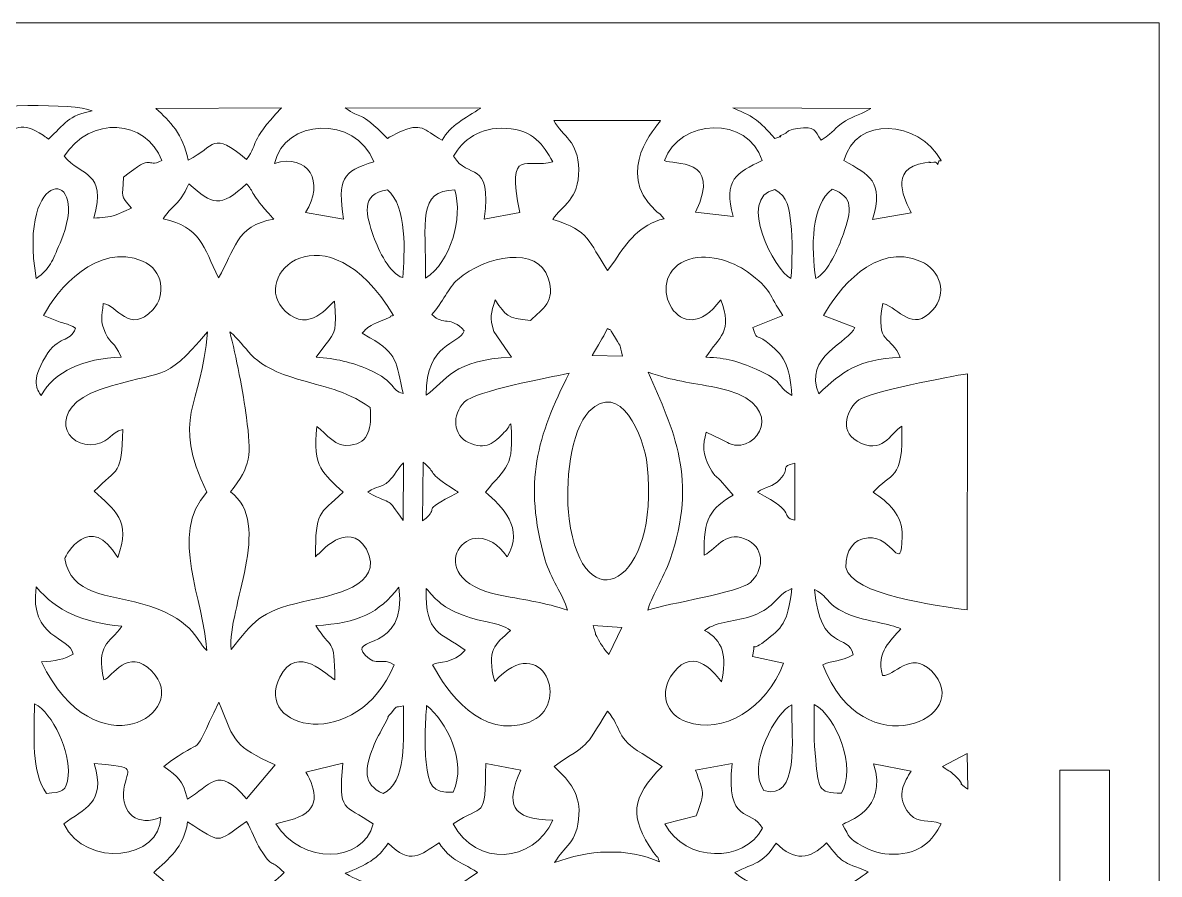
# Model space of a CAD drawing. Header units: millimetres. Extents: x -160 to 119, y -234 to 109.
# Drawn here: x -91.5 to -23, y -38.8 to 12.6 of the extents above; entities that cross this region are included whole.
import ezdxf

# ---------------------------------------------------------------- set-up
doc = ezdxf.new("R2010")
doc.units = ezdxf.units.MM
doc.header["$MEASUREMENT"] = 0
doc.layers.add('layer 1', color=7, linetype='Continuous')

msp = doc.modelspace()

# ---------------------------------------------------------------- linework, layer by layer
at = {"layer": 'layer 1', "color": 250, "lineweight": 20}
msp.add_open_spline([(-159.9592, 12.5532), (-159.9592, 12.5532), (-22.9592, 12.5532), (-22.9592, 12.5532), (-22.9592, 12.5532), (-22.9592, 12.5532), (-22.9592, -77.4468), (-22.9592, -77.4468), (-22.9592, -77.4468), (-22.9592, -77.4468), (-25.9592, -77.4468), (-25.9592, -77.4468), (-25.9592, -77.4468), (-25.9592, -77.4468), (-25.9592, -32.5468), (-25.9592, -32.5468), (-25.9592, -32.5468), (-25.9592, -32.5468), (-28.9592, -32.5468), (-28.9592, -32.5468), (-28.9592, -32.5468), (-28.9592, -32.5468), (-28.9592, -77.4468), (-28.9592, -77.4468), (-28.9592, -77.4468), (-28.9592, -77.4468), (-63.9592, -77.4468), (-63.9592, -77.4468), (-63.9592, -77.4468), (-63.9592, -77.4468), (-63.9592, -80.4468), (-63.9592, -80.4468), (-63.9592, -80.4468), (-63.9592, -80.4468), (-73.9592, -80.4468), (-73.9592, -80.4468), (-73.9592, -80.4468), (-73.9592, -80.4468), (-73.9592, -77.4468), (-73.9592, -77.4468), (-73.9592, -77.4468), (-73.9592, -77.4468), (-108.9592, -77.4468), (-108.9592, -77.4468), (-108.9592, -77.4468), (-108.9592, -77.4468), (-108.9592, -80.4468), (-108.9592, -80.4468), (-108.9592, -80.4468), (-108.9592, -80.4468), (-118.9592, -80.4468), (-118.9592, -80.4468), (-118.9592, -80.4468), (-118.9592, -80.4468), (-118.9592, -77.4468), (-118.9592, -77.4468), (-118.9592, -77.4468), (-118.9592, -77.4468), (-153.9592, -77.4468), (-153.9592, -77.4468), (-153.9592, -77.4468), (-153.9592, -77.4468), (-153.9592, -32.5468), (-153.9592, -32.5468), (-153.9592, -32.5468), (-153.9592, -32.5468), (-156.9592, -32.5468), (-156.9592, -32.5468), (-156.9592, -32.5468), (-156.9592, -32.5468), (-156.9592, -77.4468), (-156.9592, -77.4468), (-156.9592, -77.4468), (-156.9592, -77.4468), (-159.9592, -77.4468), (-159.9592, -77.4468), (-159.9592, -77.4468), (-159.9592, -77.4468), (-159.9592, 12.5532), (-159.9592, 12.5532)], degree=3, knots=[0, 0, 0, 0, 0.047619, 0.047619, 0.047619, 0.047619, 0.0952381, 0.0952381, 0.0952381, 0.0952381, 0.1428571, 0.1428571, 0.1428571, 0.1428571, 0.1904762, 0.1904762, 0.1904762, 0.1904762, 0.2380952, 0.2380952, 0.2380952, 0.2380952, 0.2857143, 0.2857143, 0.2857143, 0.2857143, 0.3333333, 0.3333333, 0.3333333, 0.3333333, 0.3809524, 0.3809524, 0.3809524, 0.3809524, 0.4285714, 0.4285714, 0.4285714, 0.4285714, 0.4761905, 0.4761905, 0.4761905, 0.4761905, 0.5238095, 0.5238095, 0.5238095, 0.5238095, 0.5714286, 0.5714286, 0.5714286, 0.5714286, 0.6190476, 0.6190476, 0.6190476, 0.6190476, 0.6666667, 0.6666667, 0.6666667, 0.6666667, 0.7142857, 0.7142857, 0.7142857, 0.7142857, 0.7619048, 0.7619048, 0.7619048, 0.7619048, 0.8095238, 0.8095238, 0.8095238, 0.8095238, 0.8571429, 0.8571429, 0.8571429, 0.8571429, 0.9047619, 0.9047619, 0.9047619, 0.9047619, 1, 1, 1, 1], dxfattribs=at)
at = {"layer": 'layer 1', "color": 7, "lineweight": 9}
for points, knots in [([(-93.1704, 5.4396), (-91.8755, 6.2775), (-91.6283, 6.6187), (-90.2846, 5.7659), (-90.2846, 5.7659), (-90.2375, 5.7361), (-90.1567, 5.6737), (-90.1198, 5.6487), (-90.1198, 5.6487), (-90.083, 5.6238), (-90.0146, 5.5646), (-89.9573, 5.5296), (-89.9573, 5.5296), (-89.0109, 6.43), (-88.739, 6.9848), (-87.3168, 7.2286), (-87.3168, 7.2286), (-88.4518, 7.7679), (-93.8072, 7.4933), (-95.5126, 7.4013), (-95.5126, 7.4013), (-94.2752, 6.3521), (-93.826, 7.073), (-93.1704, 5.4396)], [0, 0, 0, 0, 0.1428571, 0.1428571, 0.1428571, 0.1428571, 0.2857143, 0.2857143, 0.2857143, 0.2857143, 0.4285714, 0.4285714, 0.4285714, 0.4285714, 0.5714286, 0.5714286, 0.5714286, 0.5714286, 0.7142857, 0.7142857, 0.7142857, 0.7142857, 1, 1, 1, 1]), ([(-85.4243, 3.2306), (-83.5145, 4.7931), (-84.1529, 3.7287), (-83.1251, 4.2348), (-83.1251, 4.2348), (-84.068, 6.7576), (-87.4326, 6.9471), (-89.0151, 4.5016), (-89.0151, 4.5016), (-87.9985, 3.2752), (-86.4148, 3.6237), (-87.2225, 0.7683), (-87.2225, 0.7683), (-86.7351, 0.7956), (-86.3606, 0.8185), (-85.8676, 0.9555), (-85.8676, 0.9555), (-85.8676, 0.9555), (-84.9448, 1.3722), (-84.9448, 1.3722), (-84.9448, 1.3722), (-85.6488, 2.1831), (-85.4923, 1.9579), (-85.4243, 3.2306)], [0, 0, 0, 0, 0.1428571, 0.1428571, 0.1428571, 0.1428571, 0.2857143, 0.2857143, 0.2857143, 0.2857143, 0.4285714, 0.4285714, 0.4285714, 0.4285714, 0.5714286, 0.5714286, 0.5714286, 0.5714286, 0.7142857, 0.7142857, 0.7142857, 0.7142857, 1, 1, 1, 1]), ([(-81.5274, 4.2609), (-79.8751, 5.1093), (-80.1068, 6.0632), (-78.0095, 4.3039), (-78.0095, 4.3039), (-77.177, 5.4419), (-77.9943, 5.1962), (-75.8965, 7.419), (-75.8965, 7.419), (-75.8965, 7.419), (-83.4824, 7.3823), (-83.4824, 7.3823), (-83.4824, 7.3823), (-82.6274, 6.6177), (-81.8398, 5.8276), (-81.5274, 4.2609)], [0, 0, 0, 0, 0.2, 0.2, 0.2, 0.2, 0.4, 0.4, 0.4, 0.4, 0.6, 0.6, 0.6, 0.6, 1, 1, 1, 1]), ([(-76.3198, 4.0683), (-74.3037, 4.6903), (-73.2543, 2.9542), (-74.4522, 1.1019), (-74.4522, 1.1019), (-74.4522, 1.1019), (-72.159, 0.7113), (-72.159, 0.7113), (-72.159, 0.7113), (-72.5187, 3.133), (-72.2455, 3.5712), (-70.3336, 4.1661), (-70.3336, 4.1661), (-71.4558, 7.0108), (-75.7652, 6.7393), (-76.3198, 4.0683)], [0, 0, 0, 0, 0.2, 0.2, 0.2, 0.2, 0.4, 0.4, 0.4, 0.4, 0.6, 0.6, 0.6, 0.6, 1, 1, 1, 1]), ([(-69.5132, 5.5643), (-69.4526, 5.5894), (-69.3692, 5.7118), (-69.3418, 5.6609), (-69.3418, 5.6609), (-69.3418, 5.6609), (-68.8044, 5.9603), (-68.8044, 5.9603), (-68.8044, 5.9603), (-67.4148, 6.5571), (-67.3869, 6.1215), (-66.2188, 5.4702), (-66.2188, 5.4702), (-65.714, 6.3675), (-64.8186, 6.7842), (-63.8751, 7.4082), (-63.8751, 7.4082), (-63.8751, 7.4082), (-72.0694, 7.4235), (-72.0694, 7.4235), (-72.0694, 7.4235), (-71.0188, 6.6429), (-71.3222, 7.4134), (-69.5132, 5.5643)], [0, 0, 0, 0, 0.1428571, 0.1428571, 0.1428571, 0.1428571, 0.2857143, 0.2857143, 0.2857143, 0.2857143, 0.4285714, 0.4285714, 0.4285714, 0.4285714, 0.5714286, 0.5714286, 0.5714286, 0.5714286, 0.7142857, 0.7142857, 0.7142857, 0.7142857, 1, 1, 1, 1]), ([(-52.7921, 4.2348), (-52.3085, 3.9581), (-49.297, 4.4975), (-50.9299, 1.12), (-50.9299, 1.12), (-50.9299, 1.12), (-48.6624, 0.8603), (-48.6624, 0.8603), (-48.6624, 0.8603), (-49.2665, 3.0841), (-48.4597, 3.501), (-46.9176, 4.2348), (-46.9176, 4.2348), (-47.7196, 6.9799), (-51.9532, 6.7578), (-52.7921, 4.2348)], [0, 0, 0, 0, 0.2, 0.2, 0.2, 0.2, 0.4, 0.4, 0.4, 0.4, 0.6, 0.6, 0.6, 0.6, 1, 1, 1, 1]), ([(-46.1486, 5.5778), (-45.3191, 5.8175), (-46.2813, 5.5211), (-45.602, 5.8357), (-45.602, 5.8357), (-45.2264, 6.0096), (-45.5229, 6.0605), (-44.7793, 6.1671), (-44.7793, 6.1671), (-43.6687, 6.3265), (-43.7543, 6.0507), (-43.3527, 5.4736), (-43.3527, 5.4736), (-42.4402, 6.035), (-42.6888, 6.1468), (-41.8856, 6.6253), (-41.8856, 6.6253), (-41.4176, 6.9043), (-40.8234, 7.0841), (-40.3609, 7.3777), (-40.3609, 7.3777), (-40.3609, 7.3777), (-48.6716, 7.4202), (-48.6716, 7.4202), (-48.6716, 7.4202), (-47.1887, 6.7634), (-47.2019, 6.7018), (-46.1486, 5.5778)], [0, 0, 0, 0, 0.125, 0.125, 0.125, 0.125, 0.25, 0.25, 0.25, 0.25, 0.375, 0.375, 0.375, 0.375, 0.5, 0.5, 0.5, 0.5, 0.625, 0.625, 0.625, 0.625, 0.75, 0.75, 0.75, 0.75, 1, 1, 1, 1]), ([(-37.9265, 1.0829), (-38.2248, 1.7528), (-39.397, 3.7468), (-37.0921, 4.1029), (-37.0921, 4.1029), (-36.3462, 4.2182), (-37.2303, 4.059), (-36.5641, 4.1366), (-36.5641, 4.1366), (-36.2265, 4.1758), (-36.3974, 3.783), (-36.2535, 4.1949), (-36.2535, 4.1949), (-36.2344, 4.2493), (-36.1498, 4.2101), (-36.1048, 4.2348), (-36.1048, 4.2348), (-37.4992, 6.71), (-41.2897, 6.9409), (-41.9771, 4.2348), (-41.9771, 4.2348), (-40.4559, 3.3729), (-39.5435, 3.01), (-40.2556, 0.6825), (-40.2556, 0.6825), (-40.2556, 0.6825), (-37.9265, 1.0829), (-37.9265, 1.0829)], [0, 0, 0, 0, 0.125, 0.125, 0.125, 0.125, 0.25, 0.25, 0.25, 0.25, 0.375, 0.375, 0.375, 0.375, 0.5, 0.5, 0.5, 0.5, 0.625, 0.625, 0.625, 0.625, 0.75, 0.75, 0.75, 0.75, 1, 1, 1, 1]), ([(-65.5245, 4.5016), (-64.6636, 3.0078), (-63.2162, 4.4374), (-63.67, 0.7014), (-63.67, 0.7014), (-63.67, 0.7014), (-61.5282, 1.109), (-61.5282, 1.109), (-61.5282, 1.109), (-62.3952, 5.1806), (-61.0382, 3.6914), (-59.5462, 4.1692), (-59.5462, 4.1692), (-60.1264, 5.1861), (-60.6769, 6.076), (-62.3473, 6.1811), (-62.3473, 6.1811), (-63.9497, 6.2819), (-64.9634, 5.4686), (-65.5245, 4.5016)], [0, 0, 0, 0, 0.1666667, 0.1666667, 0.1666667, 0.1666667, 0.3333333, 0.3333333, 0.3333333, 0.3333333, 0.5, 0.5, 0.5, 0.5, 0.6666667, 0.6666667, 0.6666667, 0.6666667, 1, 1, 1, 1]), ([(-59.4844, 6.6478), (-58.9288, 5.6706), (-57.9939, 5.43), (-57.9739, 3.7029), (-57.9739, 3.7029), (-57.9525, 1.8585), (-58.9853, 1.5354), (-59.5462, 0.6899), (-59.5462, 0.6899), (-57.2477, -0.0319), (-57.4296, -0.6022), (-56.2379, -2.3967), (-56.2379, -2.3967), (-56.2379, -2.3967), (-55.8011, -1.8053), (-55.8011, -1.8053), (-55.8011, -1.8053), (-55.0275, -0.6438), (-54.3245, 0.3506), (-52.8239, 0.7308), (-52.8239, 0.7308), (-53.2562, 1.2636), (-52.9923, 0.8829), (-53.3744, 1.2516), (-53.3744, 1.2516), (-55.8475, 3.6374), (-53.2692, 6.2451), (-53.04, 6.6629), (-53.04, 6.6629), (-53.04, 6.6629), (-59.4844, 6.6478), (-59.4844, 6.6478)], [0, 0, 0, 0, 0.1111111, 0.1111111, 0.1111111, 0.1111111, 0.2222222, 0.2222222, 0.2222222, 0.2222222, 0.3333333, 0.3333333, 0.3333333, 0.3333333, 0.4444444, 0.4444444, 0.4444444, 0.4444444, 0.5555556, 0.5555556, 0.5555556, 0.5555556, 0.6666667, 0.6666667, 0.6666667, 0.6666667, 0.7777778, 0.7777778, 0.7777778, 0.7777778, 1, 1, 1, 1]), ([(-90.6961, -2.8783), (-89.8399, -2.2436), (-89.7504, -1.8686), (-89.2602, -0.7377), (-89.2602, -0.7377), (-87.2583, 3.8804), (-91.8749, 3.9969), (-90.6961, -2.8783)], [0, 0, 0, 0, 0.3333333, 0.3333333, 0.3333333, 0.3333333, 1, 1, 1, 1]), ([(-79.7034, -2.8349), (-78.7165, -1.2219), (-78.6837, 0.3476), (-76.3719, 0.693), (-76.3719, 0.693), (-76.4112, 0.7528), (-76.4802, 0.8193), (-76.5124, 0.855), (-76.5124, 0.855), (-77.7875, 2.2657), (-77.5565, 2.3406), (-78.0095, 2.8406), (-78.0095, 2.8406), (-79.6135, 1.3589), (-80.0611, 1.5508), (-81.4933, 2.8382), (-81.4933, 2.8382), (-82.1562, 1.4124), (-82.3265, 1.7471), (-83.0396, 0.7294), (-83.0396, 0.7294), (-80.7636, 0.2254), (-80.6222, -0.9404), (-79.7034, -2.8349)], [0, 0, 0, 0, 0.1428571, 0.1428571, 0.1428571, 0.1428571, 0.2857143, 0.2857143, 0.2857143, 0.2857143, 0.4285714, 0.4285714, 0.4285714, 0.4285714, 0.5714286, 0.5714286, 0.5714286, 0.5714286, 0.7142857, 0.7142857, 0.7142857, 0.7142857, 1, 1, 1, 1]), ([(-70.3474, -0.3343), (-70.0389, -1.2224), (-69.3816, -2.5825), (-68.5921, -2.8262), (-68.5921, -2.8262), (-68.4642, -1.3749), (-68.3231, 1.4849), (-69.5132, 2.4703), (-69.5132, 2.4703), (-71.1901, 2.2169), (-70.7874, 0.9326), (-70.3474, -0.3343)], [0, 0, 0, 0, 0.25, 0.25, 0.25, 0.25, 0.5, 0.5, 0.5, 0.5, 1, 1, 1, 1]), ([(-67.2159, -2.8492), (-65.6776, -1.9087), (-64.9625, 0.7994), (-65.4436, 2.4633), (-65.4436, 2.4633), (-67.7178, 2.4456), (-67.1849, 0.5549), (-67.2159, -2.8492)], [0, 0, 0, 0, 0.3333333, 0.3333333, 0.3333333, 0.3333333, 1, 1, 1, 1]), ([(-46.1486, 2.4979), (-48.4518, 1.995), (-46.1734, -2.3941), (-45.1735, -2.8804), (-45.1735, -2.8804), (-45.1089, -1.9563), (-45.066, -0.4651), (-45.1746, 0.438), (-45.1746, 0.438), (-45.2881, 1.3825), (-45.3405, 2.0194), (-46.1486, 2.4979)], [0, 0, 0, 0, 0.25, 0.25, 0.25, 0.25, 0.5, 0.5, 0.5, 0.5, 1, 1, 1, 1]), ([(-43.6775, -2.8797), (-42.9155, -2.4652), (-42.3119, -1.0475), (-42.015, -0.1797), (-42.015, -0.1797), (-41.5367, 1.2172), (-41.3587, 2.0637), (-42.6969, 2.5114), (-42.6969, 2.5114), (-43.9455, 1.5871), (-43.9721, -1.0552), (-43.6775, -2.8797)], [0, 0, 0, 0, 0.25, 0.25, 0.25, 0.25, 0.5, 0.5, 0.5, 0.5, 1, 1, 1, 1]), ([(-70.6487, -8.3743), (-68.9103, -9.1461), (-69.3493, -9.6365), (-68.5669, -9.8114), (-68.5669, -9.8114), (-68.9876, -7.9207), (-68.8929, -7.4202), (-70.5715, -6.4497), (-70.5715, -6.4497), (-70.5715, -6.4497), (-71.0407, -6.169), (-71.0407, -6.169), (-71.0407, -6.169), (-70.6803, -5.8108), (-70.746, -5.8223), (-70.1676, -5.5505), (-70.1676, -5.5505), (-70.1676, -5.5505), (-69.3584, -5.2038), (-69.3584, -5.2038), (-69.3584, -5.2038), (-69.3217, -5.1096), (-69.2119, -5.1476), (-69.1491, -5.1019), (-69.1491, -5.1019), (-73.225, 1.6692), (-77.9857, -2.7434), (-75.6527, -4.8747), (-75.6527, -4.8747), (-74.2059, -6.1965), (-73.0639, -4.4853), (-72.7059, -4.2434), (-72.7059, -4.2434), (-72.6057, -6.0261), (-72.5855, -6.0128), (-73.2795, -6.9265), (-73.2795, -6.9265), (-73.2795, -6.9265), (-73.8104, -7.617), (-73.8104, -7.617), (-73.8104, -7.617), (-72.6486, -7.7079), (-71.6896, -7.9123), (-70.6487, -8.3743)], [0, 0, 0, 0, 0.0833333, 0.0833333, 0.0833333, 0.0833333, 0.1666667, 0.1666667, 0.1666667, 0.1666667, 0.25, 0.25, 0.25, 0.25, 0.3333333, 0.3333333, 0.3333333, 0.3333333, 0.4166667, 0.4166667, 0.4166667, 0.4166667, 0.5, 0.5, 0.5, 0.5, 0.5833333, 0.5833333, 0.5833333, 0.5833333, 0.6666667, 0.6666667, 0.6666667, 0.6666667, 0.75, 0.75, 0.75, 0.75, 0.8333333, 0.8333333, 0.8333333, 0.8333333, 1, 1, 1, 1]), ([(-86.6542, -4.3925), (-85.8131, -4.4683), (-85.0681, -6.2825), (-83.6601, -4.7591), (-83.6601, -4.7591), (-82.8553, -3.8883), (-83.0234, -2.3607), (-84.2907, -1.8229), (-84.2907, -1.8229), (-87.0196, -0.6651), (-89.4502, -3.5678), (-90.2518, -5.1019), (-90.2518, -5.1019), (-90.2518, -5.1019), (-89.2558, -5.5049), (-89.2558, -5.5049), (-89.2558, -5.5049), (-88.7691, -5.6713), (-88.8614, -5.5677), (-88.3187, -5.8655), (-88.3187, -5.8655), (-88.6855, -6.8082), (-89.3477, -6.2693), (-90.138, -7.5938), (-90.138, -7.5938), (-91.0478, -9.1184), (-90.6416, -9.559), (-90.4079, -9.9301), (-90.4079, -9.9301), (-89.5973, -8.4957), (-87.849, -7.6812), (-85.5735, -7.6281), (-85.5735, -7.6281), (-86.045, -6.5477), (-86.1505, -6.9619), (-86.5136, -6.1742), (-86.5136, -6.1742), (-86.8662, -5.4096), (-86.7347, -5.2129), (-86.6542, -4.3925)], [0, 0, 0, 0, 0.0909091, 0.0909091, 0.0909091, 0.0909091, 0.1818182, 0.1818182, 0.1818182, 0.1818182, 0.2727273, 0.2727273, 0.2727273, 0.2727273, 0.3636364, 0.3636364, 0.3636364, 0.3636364, 0.4545455, 0.4545455, 0.4545455, 0.4545455, 0.5454545, 0.5454545, 0.5454545, 0.5454545, 0.6363636, 0.6363636, 0.6363636, 0.6363636, 0.7272727, 0.7272727, 0.7272727, 0.7272727, 0.8181818, 0.8181818, 0.8181818, 0.8181818, 1, 1, 1, 1]), ([(-39.6289, -4.378), (-38.607, -4.7001), (-37.8774, -6.1444), (-36.6287, -4.7895), (-36.6287, -4.7895), (-35.7103, -3.7931), (-36.1716, -2.3617), (-37.3323, -1.8502), (-37.3323, -1.8502), (-40.1113, -0.6257), (-42.3807, -3.6293), (-43.2026, -5.1019), (-43.2026, -5.1019), (-43.2026, -5.1019), (-41.3155, -5.8402), (-41.3155, -5.8402), (-41.3155, -5.8402), (-41.6218, -6.6869), (-44.4708, -7.5922), (-43.4935, -9.8288), (-43.4935, -9.8288), (-42.0509, -8.4748), (-41.1627, -7.7578), (-38.5811, -7.6367), (-38.5811, -7.6367), (-39.074, -6.2933), (-40.1224, -6.9262), (-39.6289, -4.378)], [0, 0, 0, 0, 0.125, 0.125, 0.125, 0.125, 0.25, 0.25, 0.25, 0.25, 0.375, 0.375, 0.375, 0.375, 0.5, 0.5, 0.5, 0.5, 0.625, 0.625, 0.625, 0.625, 0.75, 0.75, 0.75, 0.75, 1, 1, 1, 1]), ([(-63.0954, -6.0737), (-63.3517, -5.1878), (-63.2776, -5.0064), (-63.0092, -4.1632), (-63.0092, -4.1632), (-62.3415, -5.1622), (-62.3508, -5.2415), (-60.883, -5.4066), (-60.883, -5.4066), (-60.1601, -4.6789), (-59.3478, -4.3099), (-59.8146, -2.849), (-59.8146, -2.849), (-60.4347, -0.9085), (-63.5651, -1.4715), (-65.2848, -2.9486), (-65.2848, -2.9486), (-65.8302, -3.4169), (-66.1734, -4.3067), (-66.8264, -5.0569), (-66.8264, -5.0569), (-66.1121, -5.754), (-65.7241, -5.1027), (-64.8788, -6.0376), (-64.8788, -6.0376), (-65.2201, -6.9092), (-67.1583, -6.687), (-67.1841, -9.9176), (-67.1841, -9.9176), (-65.9611, -9.0276), (-65.5693, -7.7769), (-62.0355, -7.6197), (-62.0355, -7.6197), (-62.0355, -7.6197), (-63.0954, -6.0737), (-63.0954, -6.0737)], [0, 0, 0, 0, 0.1, 0.1, 0.1, 0.1, 0.2, 0.2, 0.2, 0.2, 0.3, 0.3, 0.3, 0.3, 0.4, 0.4, 0.4, 0.4, 0.5, 0.5, 0.5, 0.5, 0.6, 0.6, 0.6, 0.6, 0.7, 0.7, 0.7, 0.7, 0.8, 0.8, 0.8, 0.8, 1, 1, 1, 1]), ([(-45.6597, -5.1019), (-46.543, -3.8549), (-46.2994, -3.5529), (-47.7905, -2.4802), (-47.7905, -2.4802), (-48.7142, -1.8155), (-50.3234, -1.279), (-51.5603, -1.8112), (-51.5603, -1.8112), (-54.1751, -2.9364), (-51.8108, -7.5061), (-49.4116, -4.1608), (-49.4116, -4.1608), (-48.642, -6.0825), (-49.505, -6.3799), (-50.301, -7.6281), (-50.301, -7.6281), (-49.0347, -7.6623), (-48.3718, -7.8792), (-47.2672, -8.354), (-47.2672, -8.354), (-45.6018, -9.0699), (-46.1485, -9.2656), (-45.1183, -9.9436), (-45.1183, -9.9436), (-45.2382, -8.0744), (-45.6182, -7.4667), (-46.6618, -6.6836), (-46.6618, -6.6836), (-47.3147, -6.1937), (-47.2417, -6.6195), (-47.4716, -5.8308), (-47.4716, -5.8308), (-47.4716, -5.8308), (-45.6597, -5.1019), (-45.6597, -5.1019)], [0, 0, 0, 0, 0.1, 0.1, 0.1, 0.1, 0.2, 0.2, 0.2, 0.2, 0.3, 0.3, 0.3, 0.3, 0.4, 0.4, 0.4, 0.4, 0.5, 0.5, 0.5, 0.5, 0.6, 0.6, 0.6, 0.6, 0.7, 0.7, 0.7, 0.7, 0.8, 0.8, 0.8, 0.8, 1, 1, 1, 1]), ([(-80.4115, -15.7725), (-82.597, -11.1913), (-80.7228, -10.6904), (-80.3731, -6.1013), (-80.3731, -6.1013), (-83.1393, -9.3797), (-82.9254, -8.2506), (-86.8387, -9.577), (-86.8387, -9.577), (-90.1078, -10.685), (-88.9943, -13.2448), (-87.093, -12.8646), (-87.093, -12.8646), (-86.1676, -12.6796), (-86.2786, -12.1868), (-85.4768, -11.9837), (-85.4768, -11.9837), (-85.5391, -14.7696), (-85.7682, -14.2592), (-87.1966, -15.7111), (-87.1966, -15.7111), (-86.0063, -16.7946), (-84.9267, -17.5063), (-85.7827, -19.7108), (-85.7827, -19.7108), (-87.4231, -16.891), (-88.9357, -19.5802), (-88.9709, -19.7741), (-88.9709, -19.7741), (-88.6355, -21.9652), (-86.2597, -21.9692), (-84.4167, -22.4793), (-84.4167, -22.4793), (-81.1985, -23.3701), (-81.1312, -24.6302), (-80.4115, -25.323), (-80.4115, -25.323), (-80.5422, -22.3535), (-82.7347, -18.3079), (-80.4115, -15.7725)], [0, 0, 0, 0, 0.0909091, 0.0909091, 0.0909091, 0.0909091, 0.1818182, 0.1818182, 0.1818182, 0.1818182, 0.2727273, 0.2727273, 0.2727273, 0.2727273, 0.3636364, 0.3636364, 0.3636364, 0.3636364, 0.4545455, 0.4545455, 0.4545455, 0.4545455, 0.5454545, 0.5454545, 0.5454545, 0.5454545, 0.6363636, 0.6363636, 0.6363636, 0.6363636, 0.7272727, 0.7272727, 0.7272727, 0.7272727, 0.8181818, 0.8181818, 0.8181818, 0.8181818, 1, 1, 1, 1]), ([(-79.0256, -6.0899), (-78.6407, -7.5281), (-78.2136, -9.777), (-78.0179, -11.2649), (-78.0179, -11.2649), (-77.7196, -13.5329), (-77.7226, -14.1843), (-78.9845, -15.7486), (-78.9845, -15.7486), (-76.3728, -17.6501), (-79.1688, -22.7593), (-78.9472, -25.2512), (-78.9472, -25.2512), (-77.5533, -23.5656), (-77.2956, -22.9996), (-74.6334, -22.3823), (-74.6334, -22.3823), (-72.8963, -21.9796), (-69.6317, -21.4597), (-70.7738, -19.2083), (-70.7738, -19.2083), (-71.8923, -17.3553), (-73.6568, -19.5324), (-73.6756, -19.5016), (-73.6756, -19.5016), (-73.7079, -19.4487), (-73.794, -19.6126), (-73.8587, -19.6613), (-73.8587, -19.6613), (-73.8372, -16.8763), (-73.6747, -17.1666), (-72.1894, -15.7725), (-72.1894, -15.7725), (-73.3519, -14.6321), (-74.0633, -14.307), (-73.7676, -11.7996), (-73.7676, -11.7996), (-73.1557, -12.2703), (-72.662, -13.0784), (-71.7478, -12.9404), (-71.7478, -12.9404), (-70.5979, -12.7669), (-70.4693, -11.8809), (-70.5504, -10.6624), (-70.5504, -10.6624), (-72.2505, -9.502), (-73.0745, -9.5431), (-75.336, -8.8181), (-75.336, -8.8181), (-77.9085, -7.9932), (-77.9032, -6.9815), (-79.0256, -6.0899)], [0, 0, 0, 0, 0.0714286, 0.0714286, 0.0714286, 0.0714286, 0.1428571, 0.1428571, 0.1428571, 0.1428571, 0.2142857, 0.2142857, 0.2142857, 0.2142857, 0.2857143, 0.2857143, 0.2857143, 0.2857143, 0.3571429, 0.3571429, 0.3571429, 0.3571429, 0.4285714, 0.4285714, 0.4285714, 0.4285714, 0.5, 0.5, 0.5, 0.5, 0.5714286, 0.5714286, 0.5714286, 0.5714286, 0.6428571, 0.6428571, 0.6428571, 0.6428571, 0.7142857, 0.7142857, 0.7142857, 0.7142857, 0.7857143, 0.7857143, 0.7857143, 0.7857143, 0.8571429, 0.8571429, 0.8571429, 0.8571429, 1, 1, 1, 1]), ([(-55.3274, -7.5632), (-55.5633, -6.7256), (-55.3482, -7.1792), (-55.7594, -6.47), (-55.7594, -6.47), (-56.2514, -5.6211), (-56.0109, -6.1217), (-56.2379, -5.8852), (-56.2379, -5.8852), (-56.562, -6.5659), (-56.7903, -6.8462), (-57.1556, -7.5149), (-57.1556, -7.5149), (-57.1556, -7.5149), (-55.3274, -7.5632), (-55.3274, -7.5632)], [0, 0, 0, 0, 0.2, 0.2, 0.2, 0.2, 0.4, 0.4, 0.4, 0.4, 0.6, 0.6, 0.6, 0.6, 1, 1, 1, 1]), ([(-58.653, -22.8756), (-58.9022, -21.9428), (-59.6995, -20.9421), (-60.0042, -19.8633), (-60.0042, -19.8633), (-61.3436, -15.1209), (-60.4617, -12.4039), (-58.558, -8.5959), (-58.558, -8.5959), (-59.8515, -8.8619), (-64.188, -9.6665), (-64.8638, -10.3255), (-64.8638, -10.3255), (-65.6565, -11.0987), (-65.5531, -12.3582), (-64.6223, -12.772), (-64.6223, -12.772), (-63.575, -13.2376), (-63.0558, -12.8048), (-62.4691, -12.1508), (-62.4691, -12.1508), (-62.4425, -12.1211), (-62.2285, -11.9385), (-62.2008, -11.8161), (-62.2008, -11.8161), (-62.178, -11.7152), (-62.1162, -11.6961), (-62.0649, -11.6441), (-62.0649, -11.6441), (-61.8608, -14.2785), (-62.3424, -14.2054), (-63.6064, -15.7725), (-63.6064, -15.7725), (-62.5982, -16.6065), (-61.2345, -17.9649), (-62.2979, -19.6741), (-62.2979, -19.6741), (-64.4749, -16.4682), (-67.8472, -20.9981), (-62.7212, -21.9795), (-62.7212, -21.9795), (-60.9802, -22.3129), (-60.0674, -22.4272), (-58.653, -22.8756)], [0, 0, 0, 0, 0.0833333, 0.0833333, 0.0833333, 0.0833333, 0.1666667, 0.1666667, 0.1666667, 0.1666667, 0.25, 0.25, 0.25, 0.25, 0.3333333, 0.3333333, 0.3333333, 0.3333333, 0.4166667, 0.4166667, 0.4166667, 0.4166667, 0.5, 0.5, 0.5, 0.5, 0.5833333, 0.5833333, 0.5833333, 0.5833333, 0.6666667, 0.6666667, 0.6666667, 0.6666667, 0.75, 0.75, 0.75, 0.75, 0.8333333, 0.8333333, 0.8333333, 0.8333333, 1, 1, 1, 1]), ([(-53.7969, -8.531), (-52.236, -12.0213), (-50.7855, -15.0241), (-52.4654, -19.8343), (-52.4654, -19.8343), (-52.8461, -20.9246), (-53.6687, -22.2175), (-53.8048, -22.8773), (-53.8048, -22.8773), (-52.5802, -22.4733), (-48.3021, -21.8237), (-47.6229, -21.2157), (-47.6229, -21.2157), (-46.8571, -20.5302), (-46.7117, -19.243), (-47.7371, -18.6889), (-47.7371, -18.6889), (-49.0565, -17.9757), (-49.5612, -19.1149), (-50.406, -19.5746), (-50.406, -19.5746), (-50.4905, -17.3438), (-49.9993, -16.7395), (-48.67, -15.9411), (-48.67, -15.9411), (-48.67, -15.9411), (-49.4325, -15.0681), (-49.4325, -15.0681), (-49.4325, -15.0681), (-49.8074, -14.6718), (-49.7272, -14.9025), (-50.0467, -14.3219), (-50.0467, -14.3219), (-50.5111, -13.4782), (-50.498, -12.9061), (-50.2825, -12.1527), (-50.2825, -12.1527), (-50.2825, -12.1527), (-49.3573, -12.5909), (-49.3573, -12.5909), (-49.3573, -12.5909), (-49.0413, -12.761), (-48.7419, -12.9204), (-48.4817, -12.9388), (-48.4817, -12.9388), (-46.9066, -13.05), (-45.5307, -10.2526), (-49.6788, -9.4526), (-49.6788, -9.4526), (-51.3434, -9.1315), (-52.1807, -9.0782), (-53.7969, -8.531)], [0, 0, 0, 0, 0.0714286, 0.0714286, 0.0714286, 0.0714286, 0.1428571, 0.1428571, 0.1428571, 0.1428571, 0.2142857, 0.2142857, 0.2142857, 0.2142857, 0.2857143, 0.2857143, 0.2857143, 0.2857143, 0.3571429, 0.3571429, 0.3571429, 0.3571429, 0.4285714, 0.4285714, 0.4285714, 0.4285714, 0.5, 0.5, 0.5, 0.5, 0.5714286, 0.5714286, 0.5714286, 0.5714286, 0.6428571, 0.6428571, 0.6428571, 0.6428571, 0.7142857, 0.7142857, 0.7142857, 0.7142857, 0.7857143, 0.7857143, 0.7857143, 0.7857143, 0.8571429, 0.8571429, 0.8571429, 0.8571429, 1, 1, 1, 1]), ([(-34.519, -8.623), (-35.5811, -8.7789), (-40.446, -9.7286), (-41.0822, -10.2036), (-41.0822, -10.2036), (-41.7538, -10.705), (-42.3243, -12.0281), (-41.1889, -12.6887), (-41.1889, -12.6887), (-39.6848, -13.5639), (-39.1933, -12.2346), (-38.4965, -11.7909), (-38.4965, -11.7909), (-38.3561, -15.1614), (-39.1801, -14.5559), (-40.2126, -15.7725), (-40.2126, -15.7725), (-39.3172, -16.3672), (-38.4271, -17.1308), (-38.4645, -18.4497), (-38.4645, -18.4497), (-38.532, -20.8212), (-39.0055, -18.3778), (-40.5227, -18.5214), (-40.5227, -18.5214), (-41.4447, -18.6086), (-41.8457, -19.2768), (-41.8633, -20.3076), (-41.8633, -20.3076), (-41.5487, -21.9681), (-36.2401, -22.6274), (-34.5416, -22.8681), (-34.5416, -22.8681), (-34.5416, -22.8681), (-34.519, -8.623), (-34.519, -8.623)], [0, 0, 0, 0, 0.1, 0.1, 0.1, 0.1, 0.2, 0.2, 0.2, 0.2, 0.3, 0.3, 0.3, 0.3, 0.4, 0.4, 0.4, 0.4, 0.5, 0.5, 0.5, 0.5, 0.6, 0.6, 0.6, 0.6, 0.7, 0.7, 0.7, 0.7, 0.8, 0.8, 0.8, 0.8, 1, 1, 1, 1]), ([(-58.553, -17.3731), (-57.7103, -23.7773), (-53.062, -21.2724), (-53.8422, -14.1593), (-53.8422, -14.1593), (-54.0412, -12.3456), (-55.4729, -8.9739), (-57.3587, -10.8997), (-57.3587, -10.8997), (-58.4437, -12.0077), (-58.8317, -15.2551), (-58.553, -17.3731)], [0, 0, 0, 0, 0.25, 0.25, 0.25, 0.25, 0.5, 0.5, 0.5, 0.5, 1, 1, 1, 1]), ([(-70.6973, -15.7725), (-69.0333, -16.6703), (-69.6632, -15.9342), (-68.5594, -17.4759), (-68.5594, -17.4759), (-68.5594, -17.4759), (-68.5504, -14.0048), (-68.5504, -14.0048), (-68.5504, -14.0048), (-68.8299, -14.2551), (-69.1386, -14.8253), (-69.4034, -15.0774), (-69.4034, -15.0774), (-69.9822, -15.6282), (-70.0756, -15.2965), (-70.6973, -15.7725)], [0, 0, 0, 0, 0.2, 0.2, 0.2, 0.2, 0.4, 0.4, 0.4, 0.4, 0.6, 0.6, 0.6, 0.6, 1, 1, 1, 1]), ([(-67.3892, -17.496), (-66.1272, -16.5009), (-67.8402, -17.1123), (-65.2345, -15.7725), (-65.2345, -15.7725), (-65.2896, -15.7329), (-65.3673, -15.6835), (-65.404, -15.6602), (-65.404, -15.6602), (-67.2744, -14.4786), (-66.462, -14.6775), (-67.3678, -13.9592), (-67.3678, -13.9592), (-67.3678, -13.9592), (-67.3892, -17.496), (-67.3892, -17.496)], [0, 0, 0, 0, 0.2, 0.2, 0.2, 0.2, 0.4, 0.4, 0.4, 0.4, 0.6, 0.6, 0.6, 0.6, 1, 1, 1, 1]), ([(-47.1998, -15.7725), (-44.6677, -17.0887), (-45.9098, -17.1896), (-44.9476, -17.4653), (-44.9476, -17.4653), (-44.9476, -17.4653), (-44.9422, -14.0269), (-44.9422, -14.0269), (-44.9422, -14.0269), (-45.8925, -14.2312), (-45.1637, -14.2734), (-45.8463, -15.0043), (-45.8463, -15.0043), (-46.2821, -15.4708), (-46.6815, -15.4088), (-47.1998, -15.7725)], [0, 0, 0, 0, 0.2, 0.2, 0.2, 0.2, 0.4, 0.4, 0.4, 0.4, 0.6, 0.6, 0.6, 0.6, 1, 1, 1, 1]), ([(-86.6189, -27.0904), (-87.0773, -24.912), (-86.3341, -24.9446), (-85.5235, -23.8557), (-85.5235, -23.8557), (-87.9664, -23.5957), (-89.407, -22.9738), (-90.6976, -21.4843), (-90.6976, -21.4843), (-91.1295, -24.6202), (-88.6305, -24.4762), (-88.471, -25.5363), (-88.471, -25.5363), (-88.9944, -25.8588), (-89.5539, -25.9497), (-90.3868, -26.0054), (-90.3868, -26.0054), (-87.1037, -32.74), (-81.2582, -29.0594), (-83.7217, -26.5662), (-83.7217, -26.5662), (-85.1897, -25.0805), (-86.0926, -26.9254), (-86.6189, -27.0904)], [0, 0, 0, 0, 0.1428571, 0.1428571, 0.1428571, 0.1428571, 0.2857143, 0.2857143, 0.2857143, 0.2857143, 0.4285714, 0.4285714, 0.4285714, 0.4285714, 0.5714286, 0.5714286, 0.5714286, 0.5714286, 0.7142857, 0.7142857, 0.7142857, 0.7142857, 1, 1, 1, 1]), ([(-69.1085, -26.1764), (-69.8369, -25.7074), (-70.171, -26.3089), (-70.8314, -25.6241), (-70.8314, -25.6241), (-72.0019, -24.4103), (-68.272, -25.519), (-68.8266, -21.4975), (-68.8266, -21.4975), (-70.0411, -23.0441), (-71.2433, -23.6831), (-73.8342, -23.8126), (-73.8342, -23.8126), (-72.9125, -25.3276), (-72.693, -24.428), (-72.69, -27.0846), (-72.69, -27.0846), (-73.0879, -26.8892), (-74.9568, -24.8449), (-76.0039, -26.9232), (-76.0039, -26.9232), (-77.6206, -30.1323), (-71.3324, -31.5246), (-69.1085, -26.1764)], [0, 0, 0, 0, 0.1428571, 0.1428571, 0.1428571, 0.1428571, 0.2857143, 0.2857143, 0.2857143, 0.2857143, 0.4285714, 0.4285714, 0.4285714, 0.4285714, 0.5714286, 0.5714286, 0.5714286, 0.5714286, 0.7142857, 0.7142857, 0.7142857, 0.7142857, 1, 1, 1, 1]), ([(-64.9494, -23.1905), (-66.4255, -22.6119), (-66.6021, -22.1634), (-67.1844, -21.5751), (-67.1844, -21.5751), (-67.2419, -24.4157), (-66.277, -24.1974), (-64.8225, -25.3081), (-64.8225, -25.3081), (-65.5421, -26.138), (-66.4205, -25.9637), (-66.7939, -26.1764), (-66.7939, -26.1764), (-65.9504, -27.7838), (-63.8465, -30.6979), (-60.9926, -29.6524), (-60.9926, -29.6524), (-58.3588, -28.6876), (-60.133, -24.02), (-63.0454, -27.1797), (-63.0454, -27.1797), (-63.5522, -25.3043), (-63.0211, -24.9477), (-62.0942, -24.1189), (-62.0942, -24.1189), (-62.826, -23.5555), (-63.6994, -23.6805), (-64.9494, -23.1905)], [0, 0, 0, 0, 0.125, 0.125, 0.125, 0.125, 0.25, 0.25, 0.25, 0.25, 0.375, 0.375, 0.375, 0.375, 0.5, 0.5, 0.5, 0.5, 0.625, 0.625, 0.625, 0.625, 0.75, 0.75, 0.75, 0.75, 1, 1, 1, 1]), ([(-47.502, -25.6866), (-47.2092, -24.4962), (-47.7725, -25.5664), (-46.7545, -24.7609), (-46.7545, -24.7609), (-45.7404, -23.9587), (-45.3531, -23.703), (-45.1242, -21.5866), (-45.1242, -21.5866), (-46.1998, -22.0448), (-46.0046, -22.6741), (-47.4921, -23.2214), (-47.4921, -23.2214), (-48.4783, -23.5843), (-49.6016, -23.5324), (-50.3884, -24.1047), (-50.3884, -24.1047), (-49.2453, -24.7078), (-49.0355, -25.6719), (-49.3616, -27.2101), (-49.3616, -27.2101), (-49.6743, -26.845), (-50.9583, -24.9477), (-52.2786, -26.6786), (-52.2786, -26.6786), (-53.1862, -27.8684), (-52.7, -29.1911), (-51.4603, -29.6311), (-51.4603, -29.6311), (-49.3108, -30.3943), (-46.6622, -28.8427), (-45.6198, -26.0928), (-45.6198, -26.0928), (-45.6198, -26.0928), (-47.502, -25.6866), (-47.502, -25.6866)], [0, 0, 0, 0, 0.1, 0.1, 0.1, 0.1, 0.2, 0.2, 0.2, 0.2, 0.3, 0.3, 0.3, 0.3, 0.4, 0.4, 0.4, 0.4, 0.5, 0.5, 0.5, 0.5, 0.6, 0.6, 0.6, 0.6, 0.7, 0.7, 0.7, 0.7, 0.8, 0.8, 0.8, 0.8, 1, 1, 1, 1]), ([(-41.5757, -23.1822), (-43.2044, -22.5246), (-42.6989, -22.2016), (-43.7507, -21.6362), (-43.7507, -21.6362), (-43.396, -25.5002), (-41.6943, -24.2076), (-41.4233, -25.5804), (-41.4233, -25.5804), (-42.2186, -26.0074), (-42.6309, -25.9059), (-43.2566, -26.1764), (-43.2566, -26.1764), (-40.8422, -32.5198), (-33.9418, -29.3283), (-36.7052, -26.5492), (-36.7052, -26.5492), (-37.9841, -25.263), (-38.9676, -26.9317), (-39.6535, -26.8217), (-39.6535, -26.8217), (-40.0676, -25.3388), (-39.1186, -24.7432), (-38.5545, -24.01), (-38.5545, -24.01), (-39.151, -23.7087), (-40.6763, -23.5452), (-41.5757, -23.1822)], [0, 0, 0, 0, 0.125, 0.125, 0.125, 0.125, 0.25, 0.25, 0.25, 0.25, 0.375, 0.375, 0.375, 0.375, 0.5, 0.5, 0.5, 0.5, 0.625, 0.625, 0.625, 0.625, 0.75, 0.75, 0.75, 0.75, 1, 1, 1, 1]), ([(-57.109, -23.8182), (-56.7894, -24.6859), (-57.1819, -23.968), (-56.7055, -24.809), (-56.7055, -24.809), (-56.6026, -24.9908), (-56.3198, -25.404), (-56.1662, -25.5529), (-56.1662, -25.5529), (-56.1662, -25.5529), (-55.385, -23.9259), (-55.385, -23.9259), (-55.385, -23.9259), (-55.385, -23.9259), (-57.109, -23.8182), (-57.109, -23.8182)], [0, 0, 0, 0, 0.2, 0.2, 0.2, 0.2, 0.4, 0.4, 0.4, 0.4, 0.6, 0.6, 0.6, 0.6, 1, 1, 1, 1]), ([(-90.7994, -28.5315), (-90.8173, -30.4973), (-91.0109, -32.6444), (-90.084, -33.9417), (-90.084, -33.9417), (-89.1225, -33.8441), (-88.8735, -33.8931), (-88.7724, -32.8593), (-88.7724, -32.8593), (-88.6367, -31.471), (-89.6724, -29.1035), (-90.7994, -28.5315)], [0, 0, 0, 0, 0.25, 0.25, 0.25, 0.25, 0.5, 0.5, 0.5, 0.5, 1, 1, 1, 1]), ([(-76.2867, -32.2214), (-78.7619, -31.0594), (-78.6839, -30.958), (-79.6788, -28.4298), (-79.6788, -28.4298), (-81.5294, -32.2582), (-80.2359, -30.1743), (-83.0053, -32.312), (-83.0053, -32.312), (-82.1032, -33.0023), (-81.8823, -33.0674), (-81.5775, -34.2869), (-81.5775, -34.2869), (-80.1888, -33.4929), (-79.7825, -32.1779), (-78.0095, -34.2579), (-78.0095, -34.2579), (-78.0095, -34.2579), (-76.2867, -32.2214), (-76.2867, -32.2214)], [0, 0, 0, 0, 0.1666667, 0.1666667, 0.1666667, 0.1666667, 0.3333333, 0.3333333, 0.3333333, 0.3333333, 0.5, 0.5, 0.5, 0.5, 0.6666667, 0.6666667, 0.6666667, 0.6666667, 1, 1, 1, 1]), ([(-69.7787, -33.9506), (-68.3614, -33.332), (-68.5443, -30.6949), (-68.5441, -28.6644), (-68.5441, -28.6644), (-69.1317, -28.7608), (-68.9032, -28.651), (-69.2748, -29.0755), (-69.2748, -29.0755), (-69.7366, -29.6032), (-69.2434, -28.9692), (-69.6702, -29.7507), (-69.6702, -29.7507), (-69.9264, -30.2198), (-70.2024, -30.6867), (-70.3812, -31.1686), (-70.3812, -31.1686), (-70.863, -32.4677), (-71.0337, -33.3692), (-69.7787, -33.9506)], [0, 0, 0, 0, 0.1666667, 0.1666667, 0.1666667, 0.1666667, 0.3333333, 0.3333333, 0.3333333, 0.3333333, 0.5, 0.5, 0.5, 0.5, 0.6666667, 0.6666667, 0.6666667, 0.6666667, 1, 1, 1, 1]), ([(-67.1475, -28.6273), (-67.2381, -29.5965), (-67.2781, -31.0935), (-67.1775, -32.0575), (-67.1775, -32.0575), (-67.0309, -33.4638), (-66.8551, -33.924), (-65.5454, -33.8602), (-65.5454, -33.8602), (-64.6819, -31.991), (-65.9955, -29.5938), (-67.1475, -28.6273)], [0, 0, 0, 0, 0.25, 0.25, 0.25, 0.25, 0.5, 0.5, 0.5, 0.5, 1, 1, 1, 1]), ([(-46.8042, -33.7718), (-44.6725, -34.3868), (-45.1343, -30.7142), (-45.129, -28.6002), (-45.129, -28.6002), (-46.0157, -28.9523), (-47.9194, -32.2567), (-46.8042, -33.7718)], [0, 0, 0, 0, 0.3333333, 0.3333333, 0.3333333, 0.3333333, 1, 1, 1, 1]), ([(-43.7707, -28.5811), (-43.7895, -29.7356), (-43.8044, -30.8092), (-43.6809, -31.9373), (-43.6809, -31.9373), (-43.51, -33.4966), (-43.5924, -33.9742), (-42.1246, -33.9192), (-42.1246, -33.9192), (-41.2012, -32.4022), (-42.4402, -29.2645), (-43.7707, -28.5811)], [0, 0, 0, 0, 0.25, 0.25, 0.25, 0.25, 0.5, 0.5, 0.5, 0.5, 1, 1, 1, 1]), ([(-59.4649, -32.312), (-58.7389, -32.998), (-57.9008, -33.7961), (-57.9591, -35.2119), (-57.9591, -35.2119), (-58.0308, -36.9512), (-58.8911, -37.1363), (-59.4278, -38.1139), (-59.4278, -38.1139), (-57.46, -37.3572), (-55.006, -37.1785), (-53.1067, -38.0778), (-53.1067, -38.0778), (-53.2593, -37.5941), (-53.1774, -37.9115), (-53.457, -37.5029), (-53.457, -37.5029), (-54.9466, -35.3259), (-54.8246, -34.2206), (-52.9483, -32.312), (-52.9483, -32.312), (-52.9483, -32.312), (-54.144, -31.5417), (-54.144, -31.5417), (-54.144, -31.5417), (-55.754, -30.6255), (-55.329, -30.037), (-56.2379, -28.9739), (-56.2379, -28.9739), (-57.7065, -31.3939), (-57.299, -30.8265), (-59.4649, -32.312)], [0, 0, 0, 0, 0.1111111, 0.1111111, 0.1111111, 0.1111111, 0.2222222, 0.2222222, 0.2222222, 0.2222222, 0.3333333, 0.3333333, 0.3333333, 0.3333333, 0.4444444, 0.4444444, 0.4444444, 0.4444444, 0.5555556, 0.5555556, 0.5555556, 0.5555556, 0.6666667, 0.6666667, 0.6666667, 0.6666667, 0.7777778, 0.7777778, 0.7777778, 0.7777778, 1, 1, 1, 1]), ([(-87.2024, -32.1455), (-86.4562, -34.563), (-87.8251, -34.8414), (-89.0407, -35.78), (-89.0407, -35.78), (-87.6278, -38.5276), (-83.1964, -37.8873), (-83.1826, -35.3755), (-83.1826, -35.3755), (-84.5619, -35.9639), (-85.6103, -35.1666), (-85.4051, -33.6791), (-85.4051, -33.6791), (-85.2271, -32.3903), (-84.4745, -32.3588), (-87.2024, -32.1455)], [0, 0, 0, 0, 0.2, 0.2, 0.2, 0.2, 0.4, 0.4, 0.4, 0.4, 0.6, 0.6, 0.6, 0.6, 1, 1, 1, 1]), ([(-75.1256, -35.4653), (-75.1256, -35.4653), (-76.2546, -35.78), (-76.2546, -35.78), (-76.2546, -35.78), (-74.6597, -38.261), (-71.0158, -38.186), (-70.3698, -35.78), (-70.3698, -35.78), (-72.1682, -34.5336), (-72.4718, -35.1831), (-72.2098, -32.1075), (-72.2098, -32.1075), (-72.2098, -32.1075), (-74.4411, -32.6503), (-74.4411, -32.6503), (-74.4411, -32.6503), (-73.7714, -33.7542), (-73.5456, -34.9538), (-75.1256, -35.4653)], [0, 0, 0, 0, 0.1666667, 0.1666667, 0.1666667, 0.1666667, 0.3333333, 0.3333333, 0.3333333, 0.3333333, 0.5, 0.5, 0.5, 0.5, 0.6666667, 0.6666667, 0.6666667, 0.6666667, 1, 1, 1, 1]), ([(-61.4772, -32.5334), (-61.4772, -32.5334), (-63.5854, -32.1385), (-63.5854, -32.1385), (-63.5854, -32.1385), (-63.6017, -35.6787), (-63.712, -34.4929), (-65.5448, -35.78), (-65.5448, -35.78), (-64.1653, -38.3722), (-60.7351, -38.1748), (-59.5313, -35.5586), (-59.5313, -35.5586), (-62.1071, -35.498), (-62.3817, -34.5997), (-61.4772, -32.5334)], [0, 0, 0, 0, 0.2, 0.2, 0.2, 0.2, 0.4, 0.4, 0.4, 0.4, 0.6, 0.6, 0.6, 0.6, 1, 1, 1, 1]), ([(-46.8881, -36.0467), (-47.5589, -34.7994), (-49.1117, -35.8715), (-48.722, -32.1333), (-48.722, -32.1333), (-48.722, -32.1333), (-50.9301, -32.5326), (-50.9301, -32.5326), (-50.9301, -32.5326), (-50.4296, -33.9763), (-50.3478, -33.7907), (-50.8884, -35.2881), (-50.8884, -35.2881), (-50.8884, -35.2881), (-52.7826, -35.78), (-52.7826, -35.78), (-52.7826, -35.78), (-51.5452, -38.107), (-48.0193, -38.1416), (-46.8881, -36.0467)], [0, 0, 0, 0, 0.1666667, 0.1666667, 0.1666667, 0.1666667, 0.3333333, 0.3333333, 0.3333333, 0.3333333, 0.5, 0.5, 0.5, 0.5, 0.6666667, 0.6666667, 0.6666667, 0.6666667, 1, 1, 1, 1]), ([(-40.1917, -32.1614), (-39.2791, -34.9478), (-41.821, -35.6387), (-42.0661, -35.8105), (-42.0661, -35.8105), (-41.6208, -36.6202), (-41.7405, -36.6311), (-40.8593, -37.1261), (-40.8593, -37.1261), (-40.3622, -37.4053), (-39.6956, -37.6207), (-38.9847, -37.6121), (-38.9847, -37.6121), (-37.3675, -37.5927), (-36.6166, -36.7738), (-36.1232, -35.78), (-36.1232, -35.78), (-36.1232, -35.78), (-36.4241, -35.6745), (-36.4241, -35.6745), (-36.4241, -35.6745), (-37.0979, -35.5209), (-37.6807, -35.752), (-38.1785, -34.971), (-38.1785, -34.971), (-38.7986, -33.9981), (-38.3446, -33.2585), (-37.9192, -32.5963), (-37.9192, -32.5963), (-37.9192, -32.5963), (-40.1917, -32.1614), (-40.1917, -32.1614)], [0, 0, 0, 0, 0.1111111, 0.1111111, 0.1111111, 0.1111111, 0.2222222, 0.2222222, 0.2222222, 0.2222222, 0.3333333, 0.3333333, 0.3333333, 0.3333333, 0.4444444, 0.4444444, 0.4444444, 0.4444444, 0.5555556, 0.5555556, 0.5555556, 0.5555556, 0.6666667, 0.6666667, 0.6666667, 0.6666667, 0.7777778, 0.7777778, 0.7777778, 0.7777778, 1, 1, 1, 1]), ([(-36.0269, -32.312), (-35.5598, -32.6741), (-35.5919, -32.5579), (-35.1564, -33.0054), (-35.1564, -33.0054), (-34.5498, -33.629), (-35.3099, -33.1052), (-34.4964, -33.6916), (-34.4964, -33.6916), (-34.4964, -33.6916), (-34.5455, -31.5377), (-34.5455, -31.5377), (-34.5455, -31.5377), (-34.5455, -31.5377), (-36.0269, -32.312), (-36.0269, -32.312)], [0, 0, 0, 0, 0.2, 0.2, 0.2, 0.2, 0.4, 0.4, 0.4, 0.4, 0.6, 0.6, 0.6, 0.6, 1, 1, 1, 1]), ([(-83.6102, -38.7143), (-82.6214, -39.5377), (-81.8733, -40.1057), (-81.477, -41.8639), (-81.477, -41.8639), (-79.7961, -40.6815), (-79.9761, -40.1956), (-78.0095, -41.8292), (-78.0095, -41.8292), (-77.6117, -41.2559), (-77.5579, -40.6184), (-77.0479, -39.9455), (-77.0479, -39.9455), (-76.5506, -39.2894), (-76.2614, -39.2659), (-75.7489, -38.7143), (-75.7489, -38.7143), (-76.5854, -37.8293), (-76.4044, -38.5404), (-77.1617, -37.3288), (-77.1617, -37.3288), (-77.4973, -36.792), (-77.6986, -36.1686), (-78.0095, -35.6376), (-78.0095, -35.6376), (-79.9546, -36.9995), (-79.4518, -36.962), (-81.5678, -35.661), (-81.5678, -35.661), (-81.8138, -37.2468), (-82.7113, -37.863), (-83.6102, -38.7143)], [0, 0, 0, 0, 0.1111111, 0.1111111, 0.1111111, 0.1111111, 0.2222222, 0.2222222, 0.2222222, 0.2222222, 0.3333333, 0.3333333, 0.3333333, 0.3333333, 0.4444444, 0.4444444, 0.4444444, 0.4444444, 0.5555556, 0.5555556, 0.5555556, 0.5555556, 0.6666667, 0.6666667, 0.6666667, 0.6666667, 0.7777778, 0.7777778, 0.7777778, 0.7777778, 1, 1, 1, 1]), ([(-69.5519, -40.6174), (-67.5364, -39.5297), (-68.1395, -39.8131), (-66.2329, -40.6535), (-66.2329, -40.6535), (-65.8876, -40.0684), (-65.8507, -39.9624), (-65.2651, -39.523), (-65.2651, -39.523), (-65.2651, -39.523), (-64.0727, -38.7143), (-64.0727, -38.7143), (-64.0727, -38.7143), (-65.2356, -37.949), (-65.6798, -38.015), (-66.3959, -36.9223), (-66.3959, -36.9223), (-67.5533, -37.6575), (-68.1041, -38.2858), (-69.468, -36.9403), (-69.468, -36.9403), (-70.0818, -37.9002), (-70.7901, -38.2487), (-72.0564, -38.7591), (-72.0564, -38.7591), (-70.7515, -39.523), (-70.1299, -39.289), (-69.5519, -40.6174)], [0, 0, 0, 0, 0.125, 0.125, 0.125, 0.125, 0.25, 0.25, 0.25, 0.25, 0.375, 0.375, 0.375, 0.375, 0.5, 0.5, 0.5, 0.5, 0.625, 0.625, 0.625, 0.625, 0.75, 0.75, 0.75, 0.75, 1, 1, 1, 1]), ([(-46.2018, -40.6393), (-44.1364, -39.6983), (-44.8834, -39.667), (-42.8486, -40.6379), (-42.8486, -40.6379), (-42.0917, -39.5691), (-41.5188, -39.4641), (-40.5222, -38.664), (-40.5222, -38.664), (-42.1156, -38.0369), (-42.0601, -38.1516), (-43.0257, -36.9282), (-43.0257, -36.9282), (-44.0424, -37.9274), (-44.9589, -38.0589), (-46.0601, -36.9359), (-46.0601, -36.9359), (-46.9645, -38.2671), (-47.2967, -38.0695), (-48.5658, -38.7143), (-48.5658, -38.7143), (-47.3195, -39.7608), (-46.8796, -39.1048), (-46.2018, -40.6393)], [0, 0, 0, 0, 0.1428571, 0.1428571, 0.1428571, 0.1428571, 0.2857143, 0.2857143, 0.2857143, 0.2857143, 0.4285714, 0.4285714, 0.4285714, 0.4285714, 0.5714286, 0.5714286, 0.5714286, 0.5714286, 0.7142857, 0.7142857, 0.7142857, 0.7142857, 1, 1, 1, 1]), ([(-89.0127, -41.6488), (-88.2319, -42.3712), (-86.4641, -42.5869), (-87.2231, -45.4049), (-87.2231, -45.4049), (-87.2231, -45.4049), (-84.9964, -44.85), (-84.9964, -44.85), (-84.9964, -44.85), (-85.375, -43.9495), (-85.461, -44.1932), (-85.4655, -42.8546), (-85.4655, -42.8546), (-84.068, -41.767), (-85.4987, -42.4977), (-83.67, -41.8439), (-83.67, -41.8439), (-82.5739, -41.4521), (-83.9636, -42.4892), (-83.0852, -41.561), (-83.0852, -41.561), (-84.44, -40.4153), (-87.0023, -38.2116), (-89.0127, -41.6488)], [0, 0, 0, 0, 0.1428571, 0.1428571, 0.1428571, 0.1428571, 0.2857143, 0.2857143, 0.2857143, 0.2857143, 0.4285714, 0.4285714, 0.4285714, 0.4285714, 0.5714286, 0.5714286, 0.5714286, 0.5714286, 0.7142857, 0.7142857, 0.7142857, 0.7142857, 1, 1, 1, 1])]:
    msp.add_open_spline(points, degree=3, knots=knots, dxfattribs=at)

doc.saveas('drawing.dxf')
